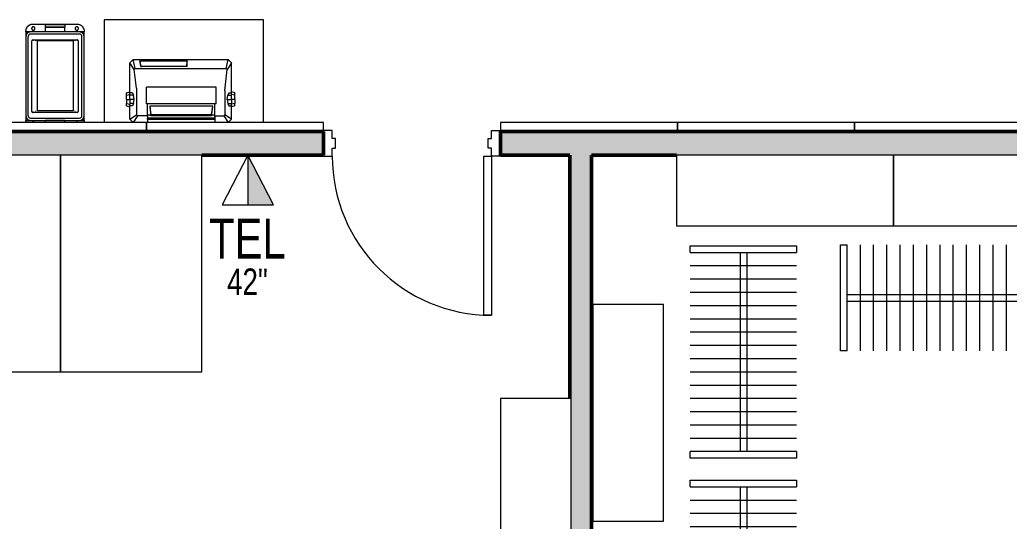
# Model space of a CAD drawing. Header units: inches. Extents: x -897 to 1409, y -1054 to 924.
# Drawn here: x -707.5 to -483.9, y -280.4 to -167 of the extents above; entities that cross this region are included whole.
import ezdxf

# ---------------------------------------------------------------- set-up
doc = ezdxf.new("R2010")
doc.units = ezdxf.units.IN
doc.header["$MEASUREMENT"] = 0
for name, color, linetype, lineweight in [('A-ANNO-NOTE', 131, 'Continuous', 9), ('A-DOOR', 31, 'Continuous', 13), ('A-DOOR-FRAM', 31, 'Continuous', 20), ('A-GENM', 13, 'Continuous', 9), ('A-WALL-PATT', 111, 'Continuous', 13), ('I-FURN', 30, 'Continuous', 9), ('I-WALL', 2, 'Continuous', 13), ('Q-CASE', 31, 'Continuous', 9), ('Q-SPCQ', 91, 'Continuous', 13)]:
    doc.layers.add(name, color=color, linetype=linetype, lineweight=lineweight)
doc.styles.add('Arial', font='arial.ttf', dxfattribs={"width": 0.75, "height": 9})
doc.styles.add('Arial_1', font='arial.ttf', dxfattribs={"width": 0.75, "height": 6})

# ---------------------------------------------------------------- blocks, each defined once
blk = doc.blocks.new('Single-HM Frame - Storage 36_ - 8_ H wd-4685095-7TH FLOOR TELECOM PLAN')
at = {"layer": 'A-DOOR', "color": 253}
for p, q in [((-18, 2.87), (-17.99, 38.87)), ((-17.99, 38.87), (-16.24, 38.87)), ((-16.24, 38.87), (-16.25, 2.87)), ((-16.25, 2.87), (-18, 2.87))]:
    blk.add_line(p, q, dxfattribs=at)
blk.add_arc((-18, 2.87), 36, 360, 89.99, dxfattribs=at)
at = {"layer": 'A-DOOR-FRAM', "color": 133}
for p, q in [((-20, 2.87), (-18, 2.87)), ((-18, 2.87), (-18, 1.12)), ((18, 2.87), (18, 1.12)), ((20, 2.87), (18, 2.87)), ((-18, 1.12), (-17.25, 1.12)), ((-17.25, 1.12), (-17.25, -1.12)), ((17.25, 1.12), (17.25, -1.12)), ((18, 1.12), (17.25, 1.12)), ((-18, -1.12), (-18, -2.87)), ((-17.25, -1.12), (-18, -1.12)), ((17.25, -1.12), (18, -1.12)), ((18, -1.12), (18, -2.87)), ((-18, -2.87), (-20, -2.87)), ((18, -2.87), (20, -2.87))]:
    blk.add_line(p, q, dxfattribs=at)
blk = doc.blocks.new('Clothing Rack7 - Clothing Rack-3257568-7TH FLOOR TELECOM PLAN')
at = {"layer": 'I-FURN', "color": 53}
for p, q in [((-493.16, -213.26), (-493.16, -211.76)), ((-493.16, -211.76), (-469.16, -211.76)), ((-469.16, -211.76), (-469.16, -213.26)), ((-493.16, -213.26), (-469.16, -213.26)), ((-481.91, -213.26), (-481.91, -258.26)), ((-480.41, -213.26), (-480.41, -258.26)), ((-493.16, -216.26), (-469.16, -216.26)), ((-493.16, -219.26), (-469.16, -219.26)), ((-493.16, -222.26), (-469.16, -222.26)), ((-493.16, -225.26), (-469.16, -225.26)), ((-493.16, -228.26), (-469.16, -228.26)), ((-493.16, -231.26), (-469.16, -231.26)), ((-493.16, -234.26), (-469.16, -234.26)), ((-493.16, -237.26), (-469.16, -237.26)), ((-493.16, -240.26), (-469.16, -240.26)), ((-493.16, -243.26), (-469.16, -243.26)), ((-493.16, -246.26), (-469.16, -246.26)), ((-493.16, -249.26), (-469.16, -249.26)), ((-493.16, -252.26), (-469.16, -252.26)), ((-493.16, -255.26), (-469.16, -255.26)), ((-469.16, -258.26), (-493.16, -258.26)), ((-493.16, -259.76), (-493.16, -258.26)), ((-469.16, -258.26), (-469.16, -259.76)), ((-469.16, -259.76), (-493.16, -259.76))]:
    blk.add_line(p, q, dxfattribs=at)
blk = doc.blocks.new('Clothing Rack13 - Clothing Rack-3257792-7TH FLOOR TELECOM PLAN')
at = {"layer": 'I-FURN', "color": 53}
for p, q in [((-493.16, -213.26), (-493.16, -211.76)), ((-493.16, -211.76), (-469.16, -211.76)), ((-469.16, -211.76), (-469.16, -213.26)), ((-493.16, -213.26), (-469.16, -213.26)), ((-481.91, -213.26), (-481.91, -258.26)), ((-480.41, -213.26), (-480.41, -258.26)), ((-493.16, -216.26), (-469.16, -216.26)), ((-493.16, -219.26), (-469.16, -219.26)), ((-493.16, -222.26), (-469.16, -222.26)), ((-493.16, -225.26), (-469.16, -225.26)), ((-493.16, -228.26), (-469.16, -228.26)), ((-493.16, -231.26), (-469.16, -231.26)), ((-493.16, -234.26), (-469.16, -234.26)), ((-493.16, -237.26), (-469.16, -237.26)), ((-493.16, -240.26), (-469.16, -240.26)), ((-493.16, -243.26), (-469.16, -243.26)), ((-493.16, -246.26), (-469.16, -246.26)), ((-493.16, -249.26), (-469.16, -249.26)), ((-493.16, -252.26), (-469.16, -252.26)), ((-493.16, -255.26), (-469.16, -255.26)), ((-469.16, -258.26), (-493.16, -258.26)), ((-493.16, -259.76), (-493.16, -258.26)), ((-469.16, -258.26), (-469.16, -259.76)), ((-469.16, -259.76), (-493.16, -259.76))]:
    blk.add_line(p, q, dxfattribs=at)
blk = doc.blocks.new('Shelving - 36_ x 16_ x 96_-3266626-7TH FLOOR TELECOM PLAN')
at = {"layer": 'I-FURN', "color": 53}
for p, q in [((18, -4), (-18, -4)), ((-18, -4), (-18, -20)), ((18, -20), (18, -4)), ((-18, -20), (18, -20))]:
    blk.add_line(p, q, dxfattribs=at)
blk = doc.blocks.new('Shelving - 49_ x 32_ x 96_-2607473-7TH FLOOR TELECOM PLAN')
at = {"layer": 'I-FURN', "color": 53}
for p, q in [((24.5, 4), (-24.5, 4)), ((-24.5, 4), (-24.5, -28)), ((24.5, -28), (24.5, 4)), ((-24.5, -28), (24.5, -28))]:
    blk.add_line(p, q, dxfattribs=at)
blk = doc.blocks.new('Clothing Rack16 - Clothing Rack-3389108-7TH FLOOR TELECOM PLAN')
at = {"layer": 'I-FURN', "color": 53}
for p, q in [((-493.16, -213.26), (-493.16, -211.76)), ((-493.16, -211.76), (-469.16, -211.76)), ((-469.16, -211.76), (-469.16, -213.26)), ((-493.16, -213.26), (-469.16, -213.26)), ((-481.91, -213.26), (-481.91, -258.26)), ((-480.41, -213.26), (-480.41, -258.26)), ((-493.16, -216.26), (-469.16, -216.26)), ((-493.16, -219.26), (-469.16, -219.26)), ((-493.16, -222.26), (-469.16, -222.26)), ((-493.16, -225.26), (-469.16, -225.26)), ((-493.16, -228.26), (-469.16, -228.26)), ((-493.16, -231.26), (-469.16, -231.26)), ((-493.16, -234.26), (-469.16, -234.26)), ((-493.16, -237.26), (-469.16, -237.26)), ((-493.16, -240.26), (-469.16, -240.26)), ((-493.16, -243.26), (-469.16, -243.26)), ((-493.16, -246.26), (-469.16, -246.26)), ((-493.16, -249.26), (-469.16, -249.26)), ((-493.16, -252.26), (-469.16, -252.26)), ((-493.16, -255.26), (-469.16, -255.26)), ((-469.16, -258.26), (-493.16, -258.26)), ((-493.16, -259.76), (-493.16, -258.26)), ((-469.16, -258.26), (-469.16, -259.76)), ((-469.16, -259.76), (-493.16, -259.76))]:
    blk.add_line(p, q, dxfattribs=at)
blk = doc.blocks.new('Restaurant_Trash_Can_SlimJim_Revit_2018_18693 - SLIMJIM-V35-7TH FLOOR TELECOM PLAN')
at = {"layer": 'Q-SPCQ', "color": 53, "lineweight": 9}
for p, q in [((-0.75, 0), (-0.5, 0)), ((0.5, 0), (-0.5, 0)), ((-0.5, 0), (-0.5, -1)), ((18.5, 0), (0.5, 0)), ((19.5, 0), (18.5, 0)), ((19.5, -1), (19.5, 0)), ((19.5, 0), (19.75, 0)), ((-0.5, -1), (-0.5, -12.12)), ((0, -1), (0, -12.12)), ((0.5, -0.5), (18.5, -0.5)), ((1.27, -11.58), (1.27, -1.55)), ((1.54, -1.45), (1.45, -1.45)), ((1.45, -1.45), (1.54, -1.45)), ((1.51, -1.31), (17.5, -1.31)), ((1.6, -2.2), (1.69, -2.2)), ((17.56, -1.45), (17.5, -1.45)), ((17.5, -2.2), (17.57, -2.2)), ((17.52, -1.45), (17.57, -1.45)), ((17.7, -1.45), (17.72, -1.45)), ((17.74, -1.55), (17.74, -11.58)), ((19, -12.12), (19, -1)), ((19.5, -12.12), (19.5, -1)), ((21.25, -1.5), (21.25, -11.63)), ((-0.56, -4.31), (-0.99, -4.31)), ((-0.56, -8.81), (-0.56, -4.31)), ((17.5, -2.5), (1.75, -2.5)), ((1.75, -2.5), (1.75, -10.75)), ((17.5, -10.75), (17.5, -2.5)), ((20.5, -4.31), (19.56, -4.31)), ((19.56, -4.31), (19.56, -8.81)), ((20.5, -8.81), (20.5, -4.31)), ((20.59, -8.81), (20.59, -4.4)), ((20.59, -4.4), (21.16, -4.4)), ((21.16, -4.4), (21.16, -8.81)), ((-0.99, -8.81), (-0.56, -8.81)), ((19.56, -8.81), (20.5, -8.81)), ((21.16, -8.81), (20.59, -8.81)), ((1.68, -11.05), (1.58, -11.05)), ((1.75, -10.75), (17.5, -10.75)), ((17.59, -11.05), (17.5, -11.05)), ((-0.5, -13.13), (-0.75, -13.13)), ((-0.5, -12.12), (-0.5, -13.13)), ((-0.5, -13.13), (0.5, -13.13)), ((0.5, -12.62), (18.5, -12.62)), ((0.5, -13.13), (18.5, -13.13)), ((17.5, -11.82), (1.51, -11.82)), ((17.5, -11.75), (17.55, -11.75)), ((17.55, -11.75), (17.51, -11.75)), ((18.5, -13.13), (19.5, -13.13)), ((19.5, -13.13), (19.5, -12.12)), ((19.75, -13.13), (19.5, -13.13))]:
    blk.add_line(p, q, dxfattribs=at)
at = {"layer": 'Q-SPCQ', "color": 53, "lineweight": 9, "flags": 128}
for points in [[(0.5, 0), (0.46, 0), (0.42, 0), (0.38, -0.01), (0.34, -0.01), (0.3, -0.02), (0.26, -0.03), (0.23, -0.04), (0.19, -0.05), (0.15, -0.06), (0.11, -0.08), (0.08, -0.1), (0.04, -0.11), (0, -0.13), (-0.03, -0.15), (-0.06, -0.17), (-0.1, -0.2), (-0.13, -0.22), (-0.16, -0.25), (-0.19, -0.28), (-0.22, -0.3), (-0.24, -0.33), (-0.27, -0.36), (-0.29, -0.39), (-0.32, -0.43), (-0.34, -0.46), (-0.36, -0.49), (-0.38, -0.53), (-0.4, -0.56), (-0.42, -0.6), (-0.43, -0.64), (-0.44, -0.68), (-0.46, -0.71), (-0.47, -0.75), (-0.48, -0.79), (-0.48, -0.83), (-0.49, -0.87), (-0.49, -0.91), (-0.5, -0.95), (-0.5, -0.99), (-0.5, -1)], [(19.5, -1), (19.5, -0.96), (19.5, -0.92), (19.49, -0.88), (19.49, -0.84), (19.48, -0.8), (19.47, -0.76), (19.46, -0.72), (19.45, -0.69), (19.44, -0.65), (19.42, -0.61), (19.41, -0.57), (19.39, -0.54), (19.37, -0.5), (19.35, -0.47), (19.33, -0.44), (19.3, -0.4), (19.28, -0.37), (19.25, -0.34), (19.23, -0.31), (19.2, -0.28), (19.17, -0.26), (19.14, -0.23), (19.11, -0.2), (19.08, -0.18), (19.04, -0.16), (19.01, -0.14), (18.97, -0.12), (18.94, -0.1), (18.9, -0.08), (18.86, -0.07), (18.83, -0.05), (18.79, -0.04), (18.75, -0.03), (18.71, -0.02), (18.67, -0.01), (18.63, -0.01), (18.59, 0), (18.55, 0), (18.51, 0), (18.5, 0)], [(-0.5, -12.12), (-0.5, -12.16), (-0.5, -12.2), (-0.49, -12.24), (-0.49, -12.28), (-0.48, -12.32), (-0.47, -12.36), (-0.46, -12.4), (-0.45, -12.44), (-0.43, -12.48), (-0.42, -12.51), (-0.4, -12.55), (-0.39, -12.59), (-0.37, -12.62), (-0.35, -12.66), (-0.32, -12.69), (-0.3, -12.72), (-0.28, -12.75), (-0.25, -12.78), (-0.22, -12.81), (-0.2, -12.84), (-0.17, -12.87), (-0.14, -12.9), (-0.1, -12.92), (-0.07, -12.94), (-0.04, -12.97), (0, -12.99), (0.03, -13.01), (0.07, -13.03), (0.1, -13.04), (0.14, -13.06), (0.18, -13.07), (0.21, -13.08), (0.25, -13.09), (0.29, -13.1), (0.33, -13.11), (0.37, -13.12), (0.41, -13.12), (0.45, -13.12), (0.49, -13.13), (0.5, -13.13)], [(18.5, -13.13), (18.54, -13.12), (18.58, -13.12), (18.62, -13.12), (18.66, -13.11), (18.7, -13.11), (18.74, -13.1), (18.78, -13.09), (18.82, -13.07), (18.85, -13.06), (18.89, -13.05), (18.93, -13.03), (18.96, -13.01), (19, -12.99), (19.03, -12.97), (19.07, -12.95), (19.1, -12.93), (19.13, -12.9), (19.16, -12.88), (19.19, -12.85), (19.22, -12.82), (19.25, -12.79), (19.27, -12.76), (19.3, -12.73), (19.32, -12.7), (19.34, -12.67), (19.36, -12.63), (19.38, -12.6), (19.4, -12.56), (19.42, -12.52), (19.43, -12.49), (19.45, -12.45), (19.46, -12.41), (19.47, -12.37), (19.48, -12.33), (19.49, -12.29), (19.49, -12.26), (19.5, -12.22), (19.5, -12.18), (19.5, -12.14), (19.5, -12.12)]]:
    blk.add_lwpolyline(points, dxfattribs=at)
at = {"layer": 'Q-SPCQ', "color": 53, "lineweight": 9}
for centre, radius, start, end in [((0.5, -1), 1, 90, 180), ((0.5, -1), 1, 90, 180), ((18.5, -1), 1, 360, 90), ((18.5, -1), 1, 0, 90), ((0.5, -1), 0.5, 90, 180), ((1.51, -1.55), 0.238, 90, 180), ((17.5, -1.55), 0.238, 360, 90), ((18.5, -1), 0.5, 0, 90), ((0.5, -12.12), 1, 180, 270), ((0.5, -12.12), 1, 180, 270), ((0.5, -12.12), 0.5, 180, 270), ((1.51, -11.58), 0.238, 180, 270), ((17.5, -11.58), 0.238, 270, 0), ((18.5, -12.12), 0.5, 270, 360), ((18.5, -12.12), 1, 270, 360), ((18.5, -12.12), 1, 270, 0)]:
    blk.add_arc(centre, radius, start, end, dxfattribs=at)
for points, knots in [([(-1, -0.02), (-0.98, -0.02), (-0.89, 0), (-0.81, 0), (-0.75, 0)], [0.8309884, 0.8309884, 0.8309884, 0.8309884, 0.8571429, 1, 1, 1, 1]), ([(19.75, 0), (19.81, 0), (19.95, -0.01), (20.21, -0.06), (20.45, -0.16), (20.65, -0.29), (20.82, -0.43), (20.94, -0.58), (21.02, -0.7), (21.07, -0.79), (21.13, -0.9), (21.18, -1.04), (21.24, -1.24), (21.25, -1.4), (21.25, -1.5)], [0, 0, 0, 0, 0.142857, 0.285714, 0.428571, 0.5, 0.571429, 0.678571, 0.705357, 0.732143, 0.785714, 0.839286, 0.892857, 1, 1, 1, 1]), ([(-0.9, -1.65), (-0.9, -1.62), (-0.9, -1.58), (-0.92, -1.54), (-0.92, -1.52), (-0.93, -1.5), (-0.94, -1.48), (-0.95, -1.47), (-0.96, -1.44), (-0.98, -1.42), (-0.99, -1.41), (-0.99, -1.4), (-1, -1.4), (-1, -1.39)], [0, 0, 0, 0, 0.0555556, 0.0833333, 0.0972222, 0.1111111, 0.125, 0.1388889, 0.1666667, 0.1944444, 0.2083333, 0.2152778, 0.2222222, 0.2222222, 0.2222222, 0.2222222]), ([(-1, -1.9), (-1, -1.9), (-0.99, -1.9), (-0.99, -1.89), (-0.98, -1.88), (-0.96, -1.86), (-0.95, -1.83), (-0.94, -1.81), (-0.93, -1.8), (-0.93, -1.79), (-0.92, -1.78), (-0.92, -1.76), (-0.9, -1.72), (-0.9, -1.68), (-0.9, -1.65)], [0.7777778, 0.7777778, 0.7777778, 0.7777778, 0.7847222, 0.7916667, 0.8055556, 0.8333333, 0.8611111, 0.875, 0.8888889, 0.8958333, 0.9027778, 0.9166667, 0.9444444, 1, 1, 1, 1]), ([(-0.36, -0.5), (-0.33, -0.45), (-0.27, -0.36), (-0.21, -0.29), (-0.18, -0.26)], [0, 0, 0, 0, 0.1, 0.1824488, 0.1824488, 0.1824488, 0.1824488]), ([(-0.08, -0.18), (-0.07, -0.18), (-0.04, -0.16), (0, -0.13), (0.03, -0.12), (0.04, -0.11)], [0.2702021, 0.2702021, 0.2702021, 0.2702021, 0.3, 0.35, 0.3731461, 0.3731461, 0.3731461, 0.3731461]), ([(18.97, -0.11), (18.99, -0.13), (19.03, -0.15), (19.07, -0.18), (19.08, -0.19)], [0.6268539, 0.6268539, 0.6268539, 0.6268539, 0.7, 0.7297979, 0.7297979, 0.7297979, 0.7297979]), ([(19.18, -0.26), (19.19, -0.28), (19.26, -0.34), (19.32, -0.42), (19.37, -0.5)], [0.8175512, 0.8175512, 0.8175512, 0.8175512, 0.85, 1, 1, 1, 1]), ([(20.65, -1.65), (20.65, -1.62), (20.65, -1.58), (20.63, -1.53), (20.62, -1.48), (20.59, -1.44), (20.56, -1.4), (20.53, -1.37), (20.51, -1.35), (20.48, -1.33), (20.45, -1.32), (20.42, -1.3), (20.39, -1.29), (20.36, -1.28), (20.33, -1.28), (20.31, -1.27), (20.29, -1.27), (20.27, -1.27), (20.25, -1.27), (20.22, -1.28), (20.19, -1.28), (20.17, -1.29), (20.14, -1.3), (20.12, -1.31), (20.1, -1.32), (20.09, -1.33), (20.07, -1.34), (20.04, -1.36), (20.03, -1.37), (20.01, -1.38), (20.01, -1.39), (20, -1.39), (20, -1.4), (19.99, -1.41), (19.98, -1.42), (19.96, -1.44), (19.95, -1.47), (19.94, -1.48), (19.93, -1.5), (19.93, -1.51), (19.93, -1.52), (19.92, -1.54), (19.91, -1.58), (19.9, -1.62), (19.9, -1.65)], [0, 0, 0, 0, 0.055556, 0.083333, 0.111111, 0.166667, 0.194444, 0.222222, 0.25, 0.277778, 0.305556, 0.333333, 0.361111, 0.388889, 0.416667, 0.444444, 0.458333, 0.472222, 0.5, 0.527778, 0.555556, 0.583333, 0.611111, 0.638889, 0.652778, 0.666667, 0.694444, 0.722222, 0.75, 0.763889, 0.770833, 0.777778, 0.784722, 0.791667, 0.805556, 0.833333, 0.861111, 0.875, 0.888889, 0.895833, 0.902778, 0.916667, 0.944444, 1, 1, 1, 1]), ([(19.9, -1.65), (19.9, -1.68), (19.91, -1.72), (19.92, -1.76), (19.93, -1.78), (19.93, -1.8), (19.94, -1.81), (19.95, -1.83), (19.96, -1.86), (19.98, -1.88), (19.99, -1.89), (20, -1.9), (20, -1.9), (20.01, -1.91), (20.01, -1.92), (20.03, -1.93), (20.04, -1.94), (20.06, -1.96), (20.08, -1.97), (20.09, -1.97), (20.1, -1.98), (20.12, -1.99), (20.14, -2), (20.17, -2.01), (20.19, -2.01), (20.22, -2.02), (20.25, -2.02), (20.28, -2.02), (20.3, -2.02), (20.33, -2.02), (20.36, -2.01), (20.39, -2.01), (20.42, -2), (20.45, -1.98), (20.48, -1.97), (20.51, -1.95), (20.53, -1.92), (20.56, -1.9), (20.59, -1.86), (20.62, -1.82), (20.63, -1.77), (20.65, -1.72), (20.65, -1.68), (20.65, -1.65)], [0, 0, 0, 0, 0.055556, 0.083333, 0.097222, 0.111111, 0.125, 0.138889, 0.166667, 0.194444, 0.208333, 0.215278, 0.222222, 0.229167, 0.236111, 0.25, 0.277778, 0.305556, 0.319444, 0.333333, 0.347222, 0.361111, 0.388889, 0.416667, 0.444444, 0.472222, 0.5, 0.527778, 0.555556, 0.583333, 0.611111, 0.638889, 0.666667, 0.694444, 0.722222, 0.75, 0.777778, 0.805556, 0.833333, 0.888889, 0.916667, 0.944444, 1, 1, 1, 1]), ([(20.43, -0.16), (20.4, -0.15), (20.35, -0.13), (20.3, -0.1), (20.28, -0.1)], [0.4224981, 0.4224981, 0.4224981, 0.4224981, 0.5, 0.5478199, 0.5478199, 0.5478199, 0.5478199]), ([(20.72, -0.35), (20.69, -0.33), (20.63, -0.29), (20.58, -0.25), (20.56, -0.24)], [0.1612597, 0.1612597, 0.1612597, 0.1612597, 0.25, 0.3117217, 0.3117217, 0.3117217, 0.3117217]), ([(20.65, -11.48), (20.65, -11.45), (20.65, -11.41), (20.63, -11.36), (20.62, -11.31), (20.59, -11.27), (20.56, -11.23), (20.53, -11.2), (20.51, -11.18), (20.48, -11.16), (20.45, -11.14), (20.42, -11.13), (20.39, -11.12), (20.36, -11.11), (20.33, -11.1), (20.31, -11.1), (20.29, -11.1), (20.27, -11.1), (20.25, -11.1), (20.22, -11.11), (20.19, -11.11), (20.17, -11.12), (20.14, -11.13), (20.12, -11.14), (20.1, -11.14), (20.09, -11.15), (20.07, -11.17), (20.04, -11.18), (20.03, -11.2), (20.01, -11.21), (20.01, -11.22), (20, -11.22), (20, -11.23), (19.99, -11.24), (19.98, -11.25), (19.96, -11.27), (19.95, -11.29), (19.94, -11.31), (19.93, -11.33), (19.93, -11.34), (19.93, -11.35), (19.92, -11.37), (19.91, -11.41), (19.9, -11.45), (19.9, -11.48)], [0, 0, 0, 0, 0.055556, 0.083333, 0.111111, 0.166667, 0.194444, 0.222222, 0.25, 0.277778, 0.305556, 0.333333, 0.361111, 0.388889, 0.416667, 0.444444, 0.458333, 0.472222, 0.5, 0.527778, 0.555556, 0.583333, 0.611111, 0.638889, 0.652778, 0.666667, 0.694444, 0.722222, 0.75, 0.763889, 0.770833, 0.777778, 0.784722, 0.791667, 0.805556, 0.833333, 0.861111, 0.875, 0.888889, 0.895833, 0.902778, 0.916667, 0.944444, 1, 1, 1, 1]), ([(-0.9, -11.48), (-0.9, -11.45), (-0.9, -11.41), (-0.92, -11.37), (-0.92, -11.34), (-0.93, -11.33), (-0.94, -11.31), (-0.95, -11.29), (-0.96, -11.27), (-0.98, -11.25), (-0.99, -11.24), (-0.99, -11.23), (-1, -11.22), (-1, -11.22)], [0, 0, 0, 0, 0.0555556, 0.0833333, 0.0972222, 0.1111111, 0.125, 0.1388889, 0.1666667, 0.1944444, 0.2083333, 0.2152778, 0.2222222, 0.2222222, 0.2222222, 0.2222222]), ([(-1, -11.73), (-1, -11.73), (-0.99, -11.72), (-0.99, -11.72), (-0.98, -11.7), (-0.96, -11.68), (-0.95, -11.66), (-0.94, -11.64), (-0.93, -11.63), (-0.93, -11.62), (-0.92, -11.61), (-0.92, -11.59), (-0.9, -11.54), (-0.9, -11.5), (-0.9, -11.48)], [0.7777778, 0.7777778, 0.7777778, 0.7777778, 0.7847222, 0.7916667, 0.8055556, 0.8333333, 0.8611111, 0.875, 0.8888889, 0.8958333, 0.9027778, 0.9166667, 0.9444444, 1, 1, 1, 1]), ([(-0.75, -13.13), (-0.81, -13.13), (-0.89, -13.12), (-0.98, -13.11), (-1, -13.1)], [0, 0, 0, 0, 0.1428571, 0.1690116, 0.1690116, 0.1690116, 0.1690116]), ([(-0.18, -12.86), (-0.19, -12.85), (-0.26, -12.78), (-0.32, -12.7), (-0.36, -12.62)], [0.8175512, 0.8175512, 0.8175512, 0.8175512, 0.85, 1, 1, 1, 1]), ([(0.04, -13.01), (0.01, -13), (-0.03, -12.97), (-0.07, -12.95), (-0.08, -12.94)], [0.6268539, 0.6268539, 0.6268539, 0.6268539, 0.7, 0.7297979, 0.7297979, 0.7297979, 0.7297979]), ([(19.08, -12.94), (19.07, -12.95), (19.04, -12.97), (19, -12.99), (18.98, -13.01), (18.97, -13.01)], [0.2702021, 0.2702021, 0.2702021, 0.2702021, 0.3, 0.35, 0.3731461, 0.3731461, 0.3731461, 0.3731461]), ([(19.37, -12.62), (19.34, -12.68), (19.28, -12.76), (19.21, -12.83), (19.18, -12.86)], [0, 0, 0, 0, 0.1, 0.1824488, 0.1824488, 0.1824488, 0.1824488]), ([(21.25, -11.63), (21.25, -11.76), (21.22, -11.97), (21.14, -12.19), (21.08, -12.32), (21.04, -12.4), (20.98, -12.49), (20.9, -12.59), (20.79, -12.71), (20.65, -12.83), (20.45, -12.96), (20.21, -13.06), (19.95, -13.12), (19.81, -13.13), (19.75, -13.13)], [0, 0, 0, 0, 0.142857, 0.214286, 0.25, 0.285714, 0.321429, 0.357143, 0.428571, 0.5, 0.571429, 0.714286, 0.857143, 1, 1, 1, 1]), ([(19.9, -11.48), (19.9, -11.5), (19.91, -11.54), (19.92, -11.59), (19.93, -11.61), (19.93, -11.62), (19.94, -11.64), (19.95, -11.66), (19.96, -11.68), (19.98, -11.7), (19.99, -11.72), (20, -11.72), (20, -11.73), (20.01, -11.74), (20.01, -11.74), (20.03, -11.75), (20.04, -11.77), (20.06, -11.78), (20.08, -11.79), (20.09, -11.8), (20.1, -11.81), (20.12, -11.82), (20.14, -11.83), (20.17, -11.83), (20.19, -11.84), (20.22, -11.85), (20.25, -11.85), (20.28, -11.85), (20.3, -11.85), (20.33, -11.85), (20.36, -11.84), (20.39, -11.83), (20.42, -11.82), (20.45, -11.81), (20.48, -11.79), (20.51, -11.77), (20.53, -11.75), (20.56, -11.73), (20.59, -11.69), (20.62, -11.64), (20.63, -11.59), (20.65, -11.54), (20.65, -11.5), (20.65, -11.48)], [0, 0, 0, 0, 0.055556, 0.083333, 0.097222, 0.111111, 0.125, 0.138889, 0.166667, 0.194444, 0.208333, 0.215278, 0.222222, 0.229167, 0.236111, 0.25, 0.277778, 0.305556, 0.319444, 0.333333, 0.347222, 0.361111, 0.388889, 0.416667, 0.444444, 0.472222, 0.5, 0.527778, 0.555556, 0.583333, 0.611111, 0.638889, 0.666667, 0.694444, 0.722222, 0.75, 0.777778, 0.805556, 0.833333, 0.888889, 0.916667, 0.944444, 1, 1, 1, 1]), ([(20.28, -13.03), (20.3, -13.02), (20.35, -13), (20.4, -12.98), (20.43, -12.96)], [0.4522061, 0.4522061, 0.4522061, 0.4522061, 0.5, 0.5774889, 0.5774889, 0.5774889, 0.5774889]), ([(20.56, -12.89), (20.58, -12.88), (20.64, -12.84), (20.69, -12.8), (20.72, -12.77)], [0.688258, 0.688258, 0.688258, 0.688258, 0.75, 0.84151, 0.84151, 0.84151, 0.84151])]:
    blk.add_open_spline(points, degree=3, knots=knots, dxfattribs=at)
for points in [[(20.87, -0.5), (20.86, -0.48), (20.84, -0.47), (20.83, -0.45)], [(20.83, -12.67), (20.84, -12.66), (20.86, -12.64), (20.87, -12.62)]]:
    blk.add_open_spline(points, degree=3, dxfattribs=at)
blk = doc.blocks.new('Dot_Matrix_Printer_146 - 11ZCOM06_dwg-3404315-7TH FLOOR TELECOM PLAN')
at = {"layer": 'Q-SPCQ', "lineweight": 9}
for p, q in [((0.75, 23), (0, 22.25)), ((0.75, 23), (3.54, 23)), ((0.75, 23), (1.75, 21.5)), ((3.77, 23.72), (3.53, 22.97)), ((3.53, 22.97), (4.13, 22.97)), ((3.82, 23.72), (3.77, 23.72)), ((3.77, 23.72), (4.29, 23.72)), ((3.77, 22.42), (3.77, 22.97)), ((4.29, 22.15), (3.77, 22.42)), ((4.29, 23.72), (4.13, 22.97)), ((5.25, 22.97), (4.13, 22.97)), ((5.25, 23.72), (4.29, 23.72)), ((4.29, 22.15), (4.29, 22.97)), ((5.25, 23.72), (6.21, 23.72)), ((5.25, 23.72), (5.25, 22.97)), ((5.25, 22.97), (6.37, 22.97)), ((5.25, 22.04), (5.25, 22.97)), ((6.21, 23.72), (6.73, 23.72)), ((6.21, 23.72), (6.37, 22.97)), ((6.21, 22.15), (6.21, 22.97)), ((6.73, 22.42), (6.21, 22.15)), ((6.37, 22.97), (6.97, 22.97)), ((6.73, 23.72), (6.68, 23.72)), ((6.73, 23.72), (6.97, 22.97)), ((6.73, 22.42), (6.73, 22.97)), ((6.96, 23), (13.5, 23)), ((12, 22), (13.5, 23)), ((13.5, 23), (14.25, 22.25)), ((1.5, 21.25), (0, 22.25)), ((1.75, 21.5), (1.5, 21.25)), ((1.5, 19), (1.5, 21.25)), ((7.75, 21.5), (1.75, 21.5)), ((4.29, 22.15), (5.25, 22.04)), ((5.25, 22.04), (6.21, 22.15)), ((7.75, 21.5), (12, 22)), ((12, 22), (12.25, 21.75)), ((12.25, 21.75), (14.25, 22.25)), ((12.25, 21.75), (12.25, 1.25)), ((14, 20.75), (12.5, 20.5)), ((12.75, 20.5), (14, 20.75)), ((12.75, 20.5), (12.75, 10)), ((14, 20.75), (14, 10)), ((14.25, 22.25), (14.25, 0.75)), ((0.75, 19), (0, 19)), ((0.75, 19), (0, 19)), ((0.75, 19), (1, 19)), ((1, 19), (0.75, 19)), ((0.75, 19), (0.75, 3.75)), ((1.5, 19), (1, 19)), ((1, 3.75), (1, 19)), ((1.41, 19), (1, 19)), ((1.41, 19), (1.5, 19)), ((1.5, 19), (1.41, 19)), ((1.5, 19), (4.25, 19)), ((3.5, 18.5), (1.5, 18.25)), ((1.5, 4.5), (1.5, 18.25)), ((1.5, 18.25), (1.75, 18.25)), ((1.75, 19), (1.75, 18.28)), ((3.75, 18.5), (1.75, 18.25)), ((1.75, 4.5), (1.75, 18.25)), ((3.75, 18.5), (3.5, 18.5)), ((3.75, 4.25), (3.75, 18.5)), ((4.25, 3.5), (4.25, 19.25)), ((4.25, 19.25), (8, 19.25)), ((8, 3.5), (8, 19.25)), ((12.75, 10), (12.67, 10.08)), ((14, 10), (12.75, 10.25)), ((12.75, 10), (14, 10)), ((1.5, 4.5), (3.5, 4.25)), ((1.75, 4.5), (1.5, 4.5)), ((1.75, 4.5), (3.75, 4.25)), ((0.75, 3.75), (0, 3.75)), ((1, 3.75), (0, 3.75)), ((0.75, 3.75), (1, 3.75)), ((1.5, 3.75), (1, 3.75)), ((1.41, 3.75), (1, 3.75)), ((1.41, 3.75), (1.5, 3.75)), ((1.5, 3.75), (1.41, 3.75)), ((1.5, 3.75), (4.25, 3.75)), ((1.5, 3.75), (1.5, 1.75)), ((1.75, 4.47), (1.75, 3.75)), ((3.5, 4.25), (3.75, 4.25)), ((4.25, 3.5), (8, 3.5)), ((1.5, 1.75), (0, 0.75)), ((0.75, 0), (0, 0.75)), ((0.75, 0), (1.75, 1.5)), ((1.75, 1.5), (1.5, 1.75)), ((7.25, 1.5), (1.75, 1.5)), ((3.53, 0.03), (4.13, 0.03)), ((3.77, -0.72), (3.53, 0.03)), ((4.29, 0.85), (3.77, 0.58)), ((3.77, 0.58), (3.77, 0.03)), ((5.25, 0.03), (4.13, 0.03)), ((4.29, -0.72), (4.13, 0.03)), ((5.25, 0.96), (4.29, 0.85)), ((4.29, 0.85), (4.29, 0.03)), ((5.25, 0.96), (6.21, 0.85)), ((5.25, 0.96), (5.25, 0.03)), ((5.25, 0.03), (6.37, 0.03)), ((5.25, -0.72), (5.25, 0.03)), ((6.73, 0.58), (6.21, 0.85)), ((6.21, 0.85), (6.21, 0.03)), ((6.21, -0.72), (6.37, 0.03)), ((6.37, 0.03), (6.97, 0.03)), ((6.73, 0.58), (6.73, 0.03)), ((6.73, -0.72), (6.97, 0.03)), ((7.25, 1.5), (12, 1)), ((12, 1), (12.25, 1.25)), ((13.5, 0), (12, 1)), ((12.25, 1.25), (14.25, 0.75)), ((13.5, 0), (14.25, 0.75)), ((0.75, 0), (3.54, 0)), ((3.82, -0.72), (3.77, -0.72)), ((3.77, -0.72), (4.29, -0.72)), ((5.25, -0.72), (4.29, -0.72)), ((5.25, -0.72), (6.21, -0.72)), ((6.21, -0.72), (6.73, -0.72)), ((6.73, -0.72), (6.68, -0.72)), ((6.96, 0), (13.5, 0))]:
    blk.add_line(p, q, dxfattribs=at)
blk = doc.blocks.new('Dot_Matrix_Printer_146 - Dot_Matrix_Printer_146-3404321-7TH FLOOR TELECOM PLAN')
blk.add_blockref('Dot_Matrix_Printer_146 - 11ZCOM06_dwg-3404315-7TH FLOOR TELECOM PLAN', (0, 0))
blk = doc.blocks.new('Shelving - 48_ x 16_ x 96_-3257954-7TH FLOOR TELECOM PLAN')
at = {"layer": 'I-FURN', "color": 53}
for p, q in [((24.5, -4), (-24.5, -4)), ((-24.5, -4), (-24.5, -20)), ((24.5, -20), (24.5, -4)), ((-24.5, -20), (24.5, -20))]:
    blk.add_line(p, q, dxfattribs=at)
blk = doc.blocks.new('Counter Top wo Backsplash - 24_ Depth-4487240-7TH FLOOR TELECOM PLAN')
at = {"layer": 'Q-CASE'}
for p, q in [((-47.26, -1.75), (-47.26, -25)), ((-11.26, -25), (-11.26, -1.75)), ((-47.26, -25), (-11.26, -25))]:
    blk.add_line(p, q, dxfattribs=at)
blk = doc.blocks.new('Acoustic Panel - Wall Mtd - 3_-4_ wide 2_ thick-4743480-7TH FLOOR TELECOM PLAN')
at = {"layer": 'A-GENM', "color": 133, "lineweight": 20}
for p, q in [((-718.91, -190.24), (-758.91, -190.24)), ((-758.91, -190.24), (-758.91, -192.24)), ((-758.91, -192.24), (-718.91, -192.24)), ((-718.91, -192.24), (-718.91, -190.24))]:
    blk.add_line(p, q, dxfattribs=at)

msp = doc.modelspace()

# ---------------------------------------------------------------- hatches: boundary and pattern name
at = {"layer": 'A-ANNO-NOTE'}
msp.add_hatch(color=256, dxfattribs=at).paths.add_polyline_path([(-650.17, -208.87), (-655.97, -197.62), (-655.97, -208.87)], flags=0)
at = {"layer": 'A-WALL-PATT'}
h = msp.add_hatch(color=253, dxfattribs=at)
h.paths.add_polyline_path([(-854.45, -197.62), (-638.91, -197.62), (-638.91, -192.24), (-867.1, -192.24), (-867.1, -197.62)], flags=0)
h.paths.add_polyline_path([(-510.1, -197.62), (-305.35, -197.62), (-305.35, -192.24), (-598.91, -192.24), (-598.91, -197.62), (-537.23, -197.62)], flags=0)
msp.add_hatch(color=253, dxfattribs=at).paths.add_polyline_path([(-583.23, -528.62), (-578.35, -528.62), (-578.35, -197.62), (-583.23, -197.62), (-583.23, -252.62), (-582.91, -252.62), (-582.91, -422.62), (-583.23, -422.62), (-583.23, -428.62), (-582.91, -428.62), (-582.91, -526.62), (-583.23, -526.62)], flags=0)

# ---------------------------------------------------------------- linework, layer by layer
at = {"layer": 'A-ANNO-NOTE', "lineweight": 20}
for p, q in [((-655.97, -197.62), (-661.78, -208.87)), ((-650.17, -208.87), (-655.97, -197.62)), ((-661.78, -208.87), (-650.17, -208.87))]:
    msp.add_line(p, q, dxfattribs=at)
at = {"layer": 'A-ANNO-NOTE'}
for p, q in [((-655.97, -197.62), (-655.97, -208.87)), ((-650.17, -208.87), (-655.97, -197.62)), ((-655.97, -208.87), (-650.17, -208.87))]:
    msp.add_line(p, q, dxfattribs=at)
at = {"layer": 'I-WALL', "color": 213, "lineweight": 50}
for p, q in [((-638.91, -192.24), (-867.1, -192.24)), ((-638.91, -197.62), (-638.91, -192.24)), ((-305.35, -192.24), (-598.91, -192.24)), ((-598.91, -192.24), (-598.91, -197.62)), ((-666.35, -197.62), (-638.91, -197.62)), ((-598.91, -197.62), (-583.23, -197.62)), ((-583.23, -197.62), (-583.23, -252.62)), ((-578.35, -528.62), (-578.35, -197.62)), ((-578.35, -197.62), (-559.1, -197.62))]:
    msp.add_line(p, q, dxfattribs=at)

# ---------------------------------------------------------------- block references
at = {"color": 53, "lineweight": 9}
for name, p, rotation in [('Counter Top wo Backsplash - 24_ Depth-4487240-7TH FLOOR TELECOM PLAN', (-699.72, -191.99), 180), ('Restaurant_Trash_Can_SlimJim_Revit_2018_18693 - SLIMJIM-V35-7TH FLOOR TELECOM PLAN', (-706.11, -189.24), 90.0000000000002), ('Dot_Matrix_Printer_146 - Dot_Matrix_Printer_146-3404321-7TH FLOOR TELECOM PLAN', (-659.66, -190.24), 89.99999999999959), ('Single-HM Frame - Storage 36_ - 8_ H wd-4685095-7TH FLOOR TELECOM PLAN', (-618.91, -194.93), 180), ('Shelving - 49_ x 32_ x 96_-2607473-7TH FLOOR TELECOM PLAN', (-726.35, -222.12), 89.99999999999986), ('Shelving - 49_ x 32_ x 96_-2607473-7TH FLOOR TELECOM PLAN', (-694.35, -222.12), 89.99999999999986), ('Clothing Rack13 - Clothing Rack-3257792-7TH FLOOR TELECOM PLAN', (-733.83, 251.3), 89.99999999999997), ('Shelving - 48_ x 16_ x 96_-3257954-7TH FLOOR TELECOM PLAN', (-582.04, -255.87), 89.99999999999986), ('Shelving - 36_ x 16_ x 96_-3266626-7TH FLOOR TELECOM PLAN', (-602.91, -270.62), 89.99999999999986)]:
    msp.add_blockref(name, p, dxfattribs=dict(at, rotation=rotation))
for name, p in [('Acoustic Panel - Wall Mtd - 3_-4_ wide 2_ thick-4743480-7TH FLOOR TELECOM PLAN', (40, 0)), ('Acoustic Panel - Wall Mtd - 3_-4_ wide 2_ thick-4743480-7TH FLOOR TELECOM PLAN', (80, 0)), ('Acoustic Panel - Wall Mtd - 3_-4_ wide 2_ thick-4743480-7TH FLOOR TELECOM PLAN', (160, 0)), ('Acoustic Panel - Wall Mtd - 3_-4_ wide 2_ thick-4743480-7TH FLOOR TELECOM PLAN', (200, 0)), ('Acoustic Panel - Wall Mtd - 3_-4_ wide 2_ thick-4743480-7TH FLOOR TELECOM PLAN', (240, 0)), ('Shelving - 48_ x 16_ x 96_-3257954-7TH FLOOR TELECOM PLAN', (-534.6, -193.62)), ('Shelving - 48_ x 16_ x 96_-3257954-7TH FLOOR TELECOM PLAN', (-485.6, -193.62)), ('Clothing Rack16 - Clothing Rack-3389108-7TH FLOOR TELECOM PLAN', (-62.84, -6.32)), ('Clothing Rack7 - Clothing Rack-3257568-7TH FLOOR TELECOM PLAN', (-62.84, -59.32))]:
    msp.add_blockref(name, p, dxfattribs=at)

# ---------------------------------------------------------------- texts
at = {"layer": 'A-ANNO-NOTE', "attachment_point": 1}
for s, insert, char_height, width, style in [('TEL', (-664.73, -211.98), 9, 21.1343, 'Arial'), ('42"', (-660.69, -223.23), 6, 11.3625, 'Arial_1')]:
    msp.add_mtext(s, dxfattribs=dict(at, insert=insert, char_height=char_height, width=width, style=style))

doc.saveas('drawing.dxf')
